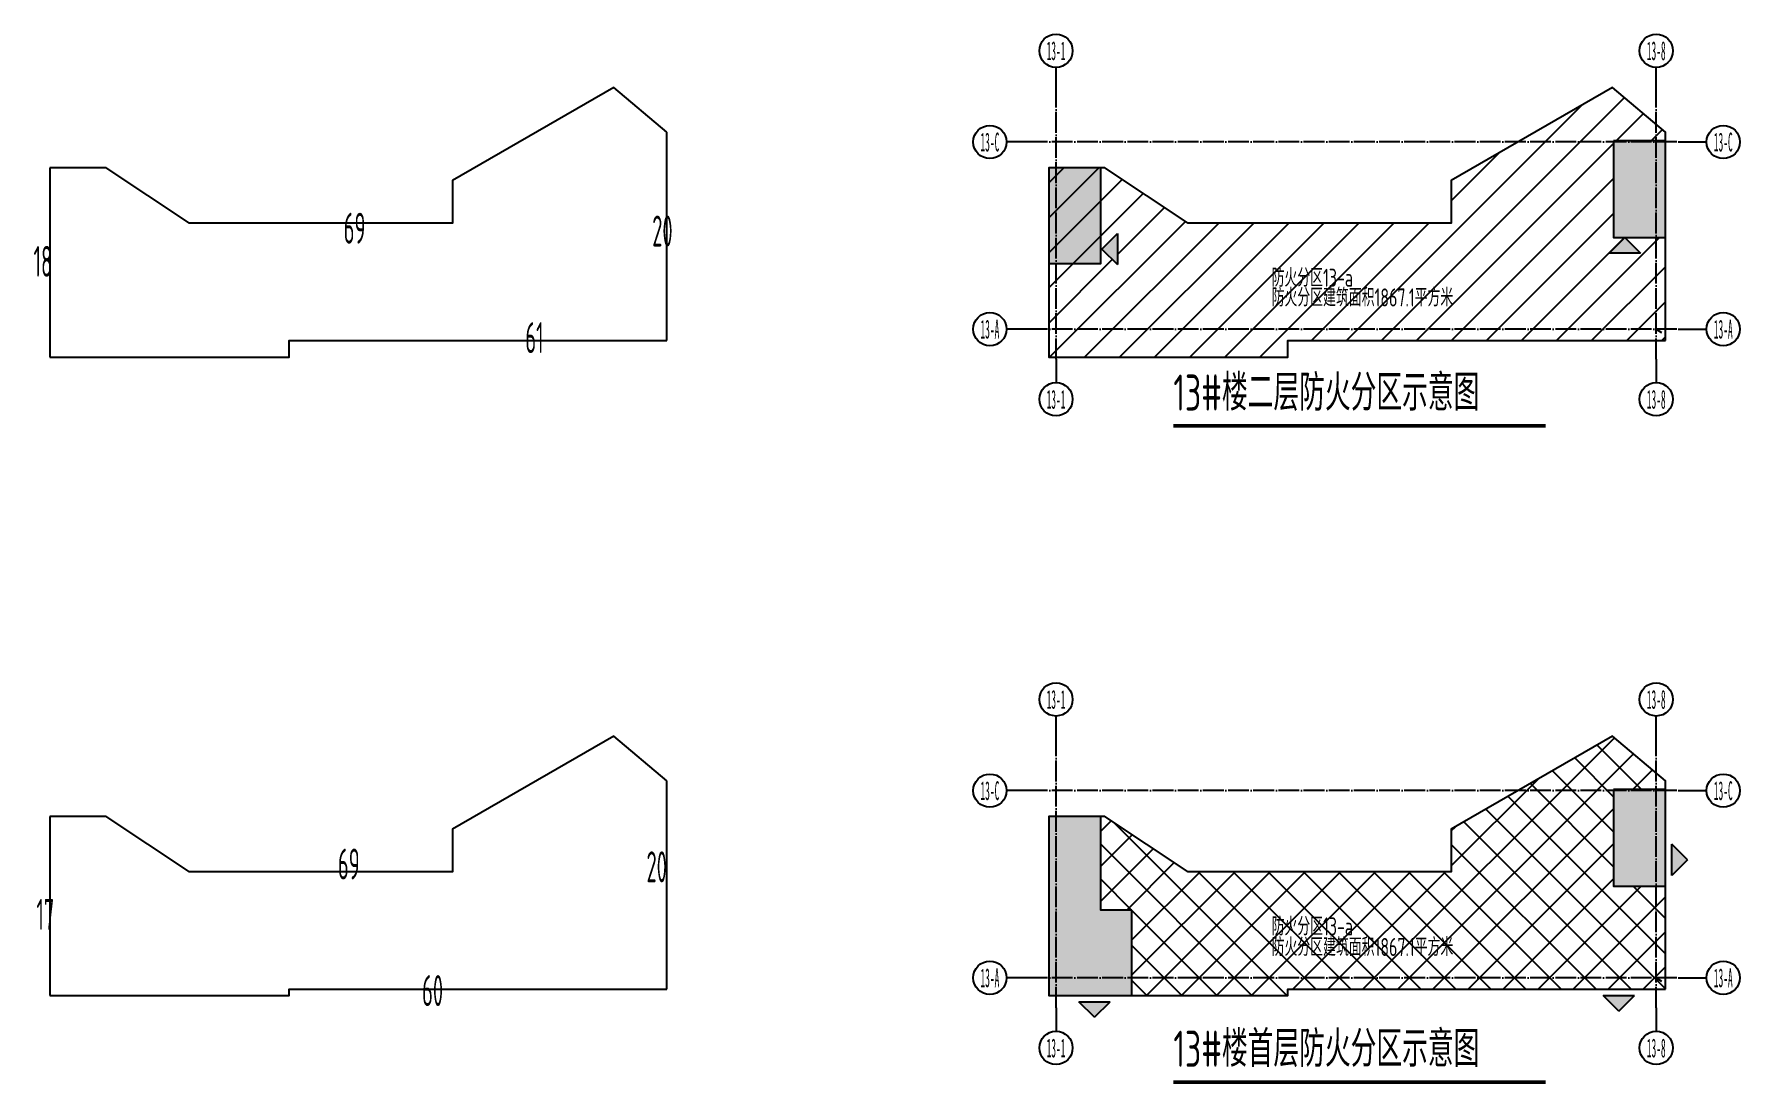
# Model space of a CAD drawing. Extents: x -228436 to 663611, y -207485 to 163917.
# Drawn here: x 234860 to 398838, y -10212 to 90781 of the extents above; entities that cross this region are included whole.
import ezdxf
from ezdxf.enums import TextEntityAlignment as Align

# ---------------------------------------------------------------- set-up
doc = ezdxf.new("R2010")
doc.units = 0
doc.header["$LTSCALE"] = 1000
doc.linetypes.add('X-104 13#平面$0$DOTE', pattern=[2.42, 2, -0.2, 0.02, -0.2])
doc.layers.get('0').update_dxf_attribs({"linetype": 'CONTINUOUS'})
for name, color, linetype in [('X-104 13#平面$0$01-标注_标高', 8, 'CONTINUOUS'), ('X-104 13#平面$0$01-标注_轴线坐标', 8, 'CONTINUOUS'), ('X-104 13#平面$0$02-TEXT_标注', 8, 'CONTINUOUS'), ('X-104 13#平面$0$05-填充_天正', 8, 'CONTINUOUS'), ('X-104 13#平面$0$A_AXIS-轴线', 8, 'X-104 13#平面$0$DOTE'), ('X-104 13#平面$0$A_STR-砌块墙', 7, 'CONTINUOUS'), ('X-104 13#平面$0$DIM_SYMB', 3, 'CONTINUOUS')]:
    doc.layers.add(name, color=color, linetype=linetype)
doc.styles.add('104 13#平面$0$_TCH_DIM', font='ros1.shx', dxfattribs={"width": 0.8, "bigfont": 'jd.shx'})
doc.styles.add('X-104 13#平面$0$_TCH_AXIS', font='STXIHEI.TTF', dxfattribs={"width": 0.75})
doc.styles.add('X-104 13#平面$0$Standard', font='ros1.shx', dxfattribs={"width": 0.75, "bigfont": 'jd.shx'})

# ---------------------------------------------------------------- blocks, each defined once
blk = doc.blocks.new('X-104 13#平面')
at = {"layer": 'X-104 13#平面$0$01-标注_标高'}
for points in [[(-125800, 70100), (-124300, 71600), (-124300, 68600)], [(-75525, 71200), (-74025, 69700), (-77025, 69700)], [(-69500, 11350), (-71000, 9850), (-71000, 12850)], [(-126500, -3800), (-128000, -2300), (-125000, -2300)], [(-76100, -3200), (-77600, -1700), (-74600, -1700)]]:
    blk.add_hatch(color=256, dxfattribs=at).paths.add_polyline_path(points)
at = {"layer": 'X-104 13#平面$0$05-填充_天正'}
h = blk.add_hatch(dxfattribs=at)
h.set_pattern_fill('ANSI31', color=256, scale=1500)
h.set_pattern_definition([(45, (0, 0), (-1683.798, 1683.798), [])])
h.paths.add_polyline_path([(-76600, 80500), (-71600, 80500), (-71600, 81360), (-76695, 85635), (-92200, 76700), (-92200, 72600), (-117500, 72600), (-125507.4, 77900), (-130900, 77900), (-130900, 59700), (-107900, 59700), (-107900, 61300), (-71600, 61300), (-71600, 71200), (-75525, 71200), (-74025, 69700), (-77025, 69700), (-75525, 71200), (-76600, 71200)])
h.paths.add_polyline_path([(-124300, 71600), (-124300, 68600), (-125800, 70100)], flags=16)
h = blk.add_hatch(color=256, dxfattribs=at)
h.paths.add_polyline_path([(-76600, 80500), (-76600, 71200), (-71600, 71200), (-71600, 80500)])
h.paths.add_polyline_path([(-125900, 77900), (-130900, 77900), (-130900, 68700), (-125900, 68700)])
h = blk.add_hatch(dxfattribs=at)
h.set_pattern_fill('ANSI37', color=256, scale=1500)
h.set_pattern_definition([(45, (0, 0), (-1683.8, 1683.8), []), (135, (0, 0), (-1683.8, -1683.8), [])])
h.paths.add_polyline_path([(-76600, 18100), (-71600, 18100), (-71600, 18960), (-76695, 23235), (-92200, 14300), (-92200, 10200), (-117500, 10200), (-125507.4, 15500), (-125900, 15500), (-125900, 6500), (-122900, 6500), (-122900, -1700), (-107900, -1700), (-107900, -1100), (-71600, -1100), (-71600, 8800), (-76600, 8800)])
h = blk.add_hatch(color=256, dxfattribs=at)
h.paths.add_polyline_path([(-76600, 18100), (-76600, 8800), (-71600, 8800), (-71600, 18100)])
h.paths.add_polyline_path([(-122900, 6500), (-125900, 6500), (-125900, 15500), (-130900, 15500), (-130900, -1700), (-122900, -1700)])
at = {"layer": 'X-104 13#平面$0$01-标注_标高'}
for p, q in [((-125800, 70100), (-124300, 71600)), ((-124300, 71600), (-124300, 68600)), ((-75525, 71200), (-77025, 69700)), ((-75525, 71200), (-74025, 69700)), ((-125800, 70100), (-124300, 68600)), ((-74025, 69700), (-77025, 69700)), ((-69500, 11350), (-71000, 12850)), ((-71000, 9850), (-71000, 12850)), ((-69500, 11350), (-71000, 9850)), ((-126500, -3800), (-128000, -2300)), ((-128000, -2300), (-125000, -2300)), ((-126500, -3800), (-125000, -2300)), ((-76100, -3200), (-77600, -1700)), ((-77600, -1700), (-74600, -1700)), ((-76100, -3200), (-74600, -1700))]:
    blk.add_line(p, q, dxfattribs=at)
at = {"layer": 'X-104 13#平面$0$01-标注_轴线坐标'}
for p, q in [((-130200, 85085.3), (-130200, 87580.8)), ((-72500, 85085.3), (-72500, 87580.8)), ((-132114.1, 80400), (-134955.7, 80400)), ((-70383.2, 80400), (-67657.5, 80400)), ((-132114.1, 62400), (-134955.7, 62400)), ((-70383.2, 62400), (-67657.5, 62400)), ((-130200, 59512.6), (-130200, 57248.7)), ((-72500, 59512.6), (-72500, 57248.7)), ((-130200, 22685.3), (-130200, 25180.8)), ((-72500, 22685.3), (-72500, 25180.8)), ((-132114.1, 18000), (-134955.7, 18000)), ((-70383.2, 18000), (-67657.5, 18000)), ((-132114.1, 0), (-134955.7, 0)), ((-70383.2, 0), (-67657.5, 0)), ((-130200, -2887.4), (-130200, -5151.3)), ((-72500, -2887.4), (-72500, -5151.3))]:
    blk.add_line(p, q, dxfattribs=at)
for centre in [(-130200, 89180.8), (-72500, 89180.8), (-136555.7, 80400), (-66057.5, 80400), (-136555.7, 62400), (-66057.5, 62400), (-130200, 55648.7), (-72500, 55648.7), (-130200, 26780.8), (-72500, 26780.8), (-136555.7, 18000), (-66057.5, 18000), (-136555.7, 0), (-66057.5, 0), (-130200, -6751.3), (-72500, -6751.3)]:
    blk.add_circle(centre, 1600, dxfattribs=at)
at = {"layer": 'X-104 13#平面$0$A_AXIS-轴线', "linetype": 'X-104 13#平面$0$DOTE'}
for p, q in [((-130200, 59512.6), (-130200, 85085.3)), ((-72500, 59512.6), (-72500, 85085.3)), ((-70518.3, 80400), (-132114.1, 80400)), ((-70518.3, 62400), (-132114.1, 62400)), ((-130200, -2887.4), (-130200, 22685.3)), ((-72500, -2887.4), (-72500, 22685.3)), ((-70518.3, 18000), (-132114.1, 18000)), ((-70518.3, 0), (-132114.1, 0))]:
    blk.add_line(p, q, dxfattribs=at)
for points in [[(-72500, 62400), (-72004.1, 62062.2)], [(-72500, 0), (-72004.1, -337.8)]]:
    blk.add_lwpolyline(points, dxfattribs=at)
at = {"layer": 'X-104 13#平面$0$A_STR-砌块墙'}
for points in [[(-71600, 61300), (-71600, 81360), (-76695, 85635), (-92200, 76700), (-92200, 72600), (-117500, 72600), (-125507.4, 77900), (-130900, 77900), (-130900, 59700), (-107900, 59700), (-107900, 61300)], [(-76600, 80500), (-76600, 71200), (-71600, 71200), (-71600, 80500)], [(-125900, 77900), (-130900, 77900), (-130900, 68700), (-125900, 68700)], [(-71600, -1100), (-71600, 18960), (-76695, 23235), (-92200, 14300), (-92200, 10200), (-117500, 10200), (-125507.4, 15500), (-130900, 15500), (-130900, -1700), (-107900, -1700), (-107900, -1100)], [(-76600, 18100), (-76600, 8800), (-71600, 8800), (-71600, 18100)], [(-122900, 6500), (-125900, 6500), (-125900, 15500), (-130900, 15500), (-130900, -1700), (-122900, -1700)]]:
    blk.add_lwpolyline(points, close=True, dxfattribs=at)
at = {"layer": 'X-104 13#平面$0$DIM_SYMB', "const_width": 350}
for points in [[(-118914.6, 53087.5), (-83115.7, 53087.5)], [(-118914.6, -10036.6), (-83115.7, -10036.6)]]:
    blk.add_lwpolyline(points, dxfattribs=at)
at = {"layer": 'X-104 13#平面$0$01-标注_轴线坐标', "color": 7, "style": 'X-104 13#平面$0$_TCH_AXIS'}
for s, width, p, p2 in [('13-1', 0.499498, (-131105.1, 88275.7), (-129294.9, 88275.7)), ('13-8', 0.499498, (-73405.1, 88275.7), (-71594.9, 88275.7)), ('13-C', 0.442077, (-137460.8, 79494.9), (-135650.6, 79494.9)), ('13-C', 0.442077, (-66962.6, 79494.9), (-65152.4, 79494.9)), ('13-A', 0.456881, (-137460.8, 61494.9), (-135650.6, 61494.9)), ('13-A', 0.456881, (-66962.6, 61494.9), (-65152.4, 61494.9)), ('13-1', 0.499498, (-131105.1, 54743.6), (-129294.9, 54743.6)), ('13-8', 0.499498, (-73405.1, 54743.6), (-71594.9, 54743.6)), ('13-1', 0.499498, (-131105.1, 25875.7), (-129294.9, 25875.7)), ('13-8', 0.499498, (-73405.1, 25875.7), (-71594.9, 25875.7)), ('13-C', 0.442077, (-137460.8, 17094.9), (-135650.6, 17094.9)), ('13-C', 0.442077, (-66962.6, 17094.9), (-65152.4, 17094.9)), ('13-A', 0.456881, (-137460.8, -905.1), (-135650.6, -905.1)), ('13-A', 0.456881, (-66962.6, -905.1), (-65152.4, -905.1)), ('13-1', 0.499498, (-131105.1, -7656.4), (-129294.9, -7656.4)), ('13-8', 0.499498, (-73405.1, -7656.4), (-71594.9, -7656.4))]:
    blk.add_text(s, height=1810.19, dxfattribs=dict(at, width=width)).set_placement(p, p2, align=Align.FIT)
at = {"layer": 'X-104 13#平面$0$02-TEXT_标注', "style": 'X-104 13#平面$0$Standard', "width": 0.75}
for s, height, p in [('防火分区13-a', 1736.43, (-109474.2, 66474.5)), ('防火分区建筑面积1867.1平方米', 1736.434, (-109474.2, 64577.5)), ('防火分区13-a', 1736.43, (-109474.2, 4073.2)), ('防火分区建筑面积1867.1平方米', 1736.434, (-109474.2, 2088.9))]:
    blk.add_text(s, height=height, dxfattribs=at).set_placement(p)
at = {"layer": 'X-104 13#平面$0$DIM_SYMB', "color": 7, "style": 'X-104 13#平面$0$Standard', "width": 0.75}
for s, p in [('13#楼二层防火分区示意图', (-118914.6, 54554.6)), ('13#楼首层防火分区示意图', (-118914.6, -8569.5))]:
    blk.add_text(s, height=3472.868, dxfattribs=at).set_placement(p)
blk = doc.blocks.new('104 13#平面')
at = {"color": 3}
for points in [[(-167611, 81360), (-172717, 85645), (-188211, 76700), (-188211, 72600), (-213511, 72600), (-221518, 77900), (-226911, 77900)], [(-167611, 18960), (-172717, 23245), (-188211, 14300), (-188211, 10200), (-213511, 10200), (-221518, 15500), (-226911, 15500)]]:
    blk.add_lwpolyline(points, dxfattribs=at)
at = {"color": 2}
for points in [[(-167611, 61300), (-167611, 81360)], [(-167611, -1100), (-167611, 18960)]]:
    blk.add_lwpolyline(points, dxfattribs=at)
at = {"color": 4}
for points in [[(-226911, 77900), (-226911, 59700)], [(-226911, 15500), (-226911, -1700)]]:
    blk.add_lwpolyline(points, dxfattribs=at)
at = {"color": 1}
for points in [[(-226911, 59700), (-203911, 59700), (-203911, 61300), (-167611, 61300)], [(-226911, -1700), (-203911, -1700), (-203911, -1100), (-167611, -1100)]]:
    blk.add_lwpolyline(points, dxfattribs=at)
blk.add_blockref('X-104 13#平面', (0, 0))
at = {"color": 0, "style": '104 13#平面$0$_TCH_DIM', "width": 0.564706}
for s, p in [('69', (-198675, 70621)), ('20', (-169015, 70347)), ('18', (-228487, 67429)), ('61', (-181211, 60097)), ('69', (-199227, 9458)), ('20', (-169566, 9183)), ('17', (-228211, 4613)), ('60', (-191138, -2719))]:
    blk.add_text(s, height=2975, dxfattribs=at).set_placement(p)

msp = doc.modelspace()

# ---------------------------------------------------------------- block references
msp.add_blockref('104 13#平面', (463295.2, 0))

doc.saveas('drawing.dxf')
